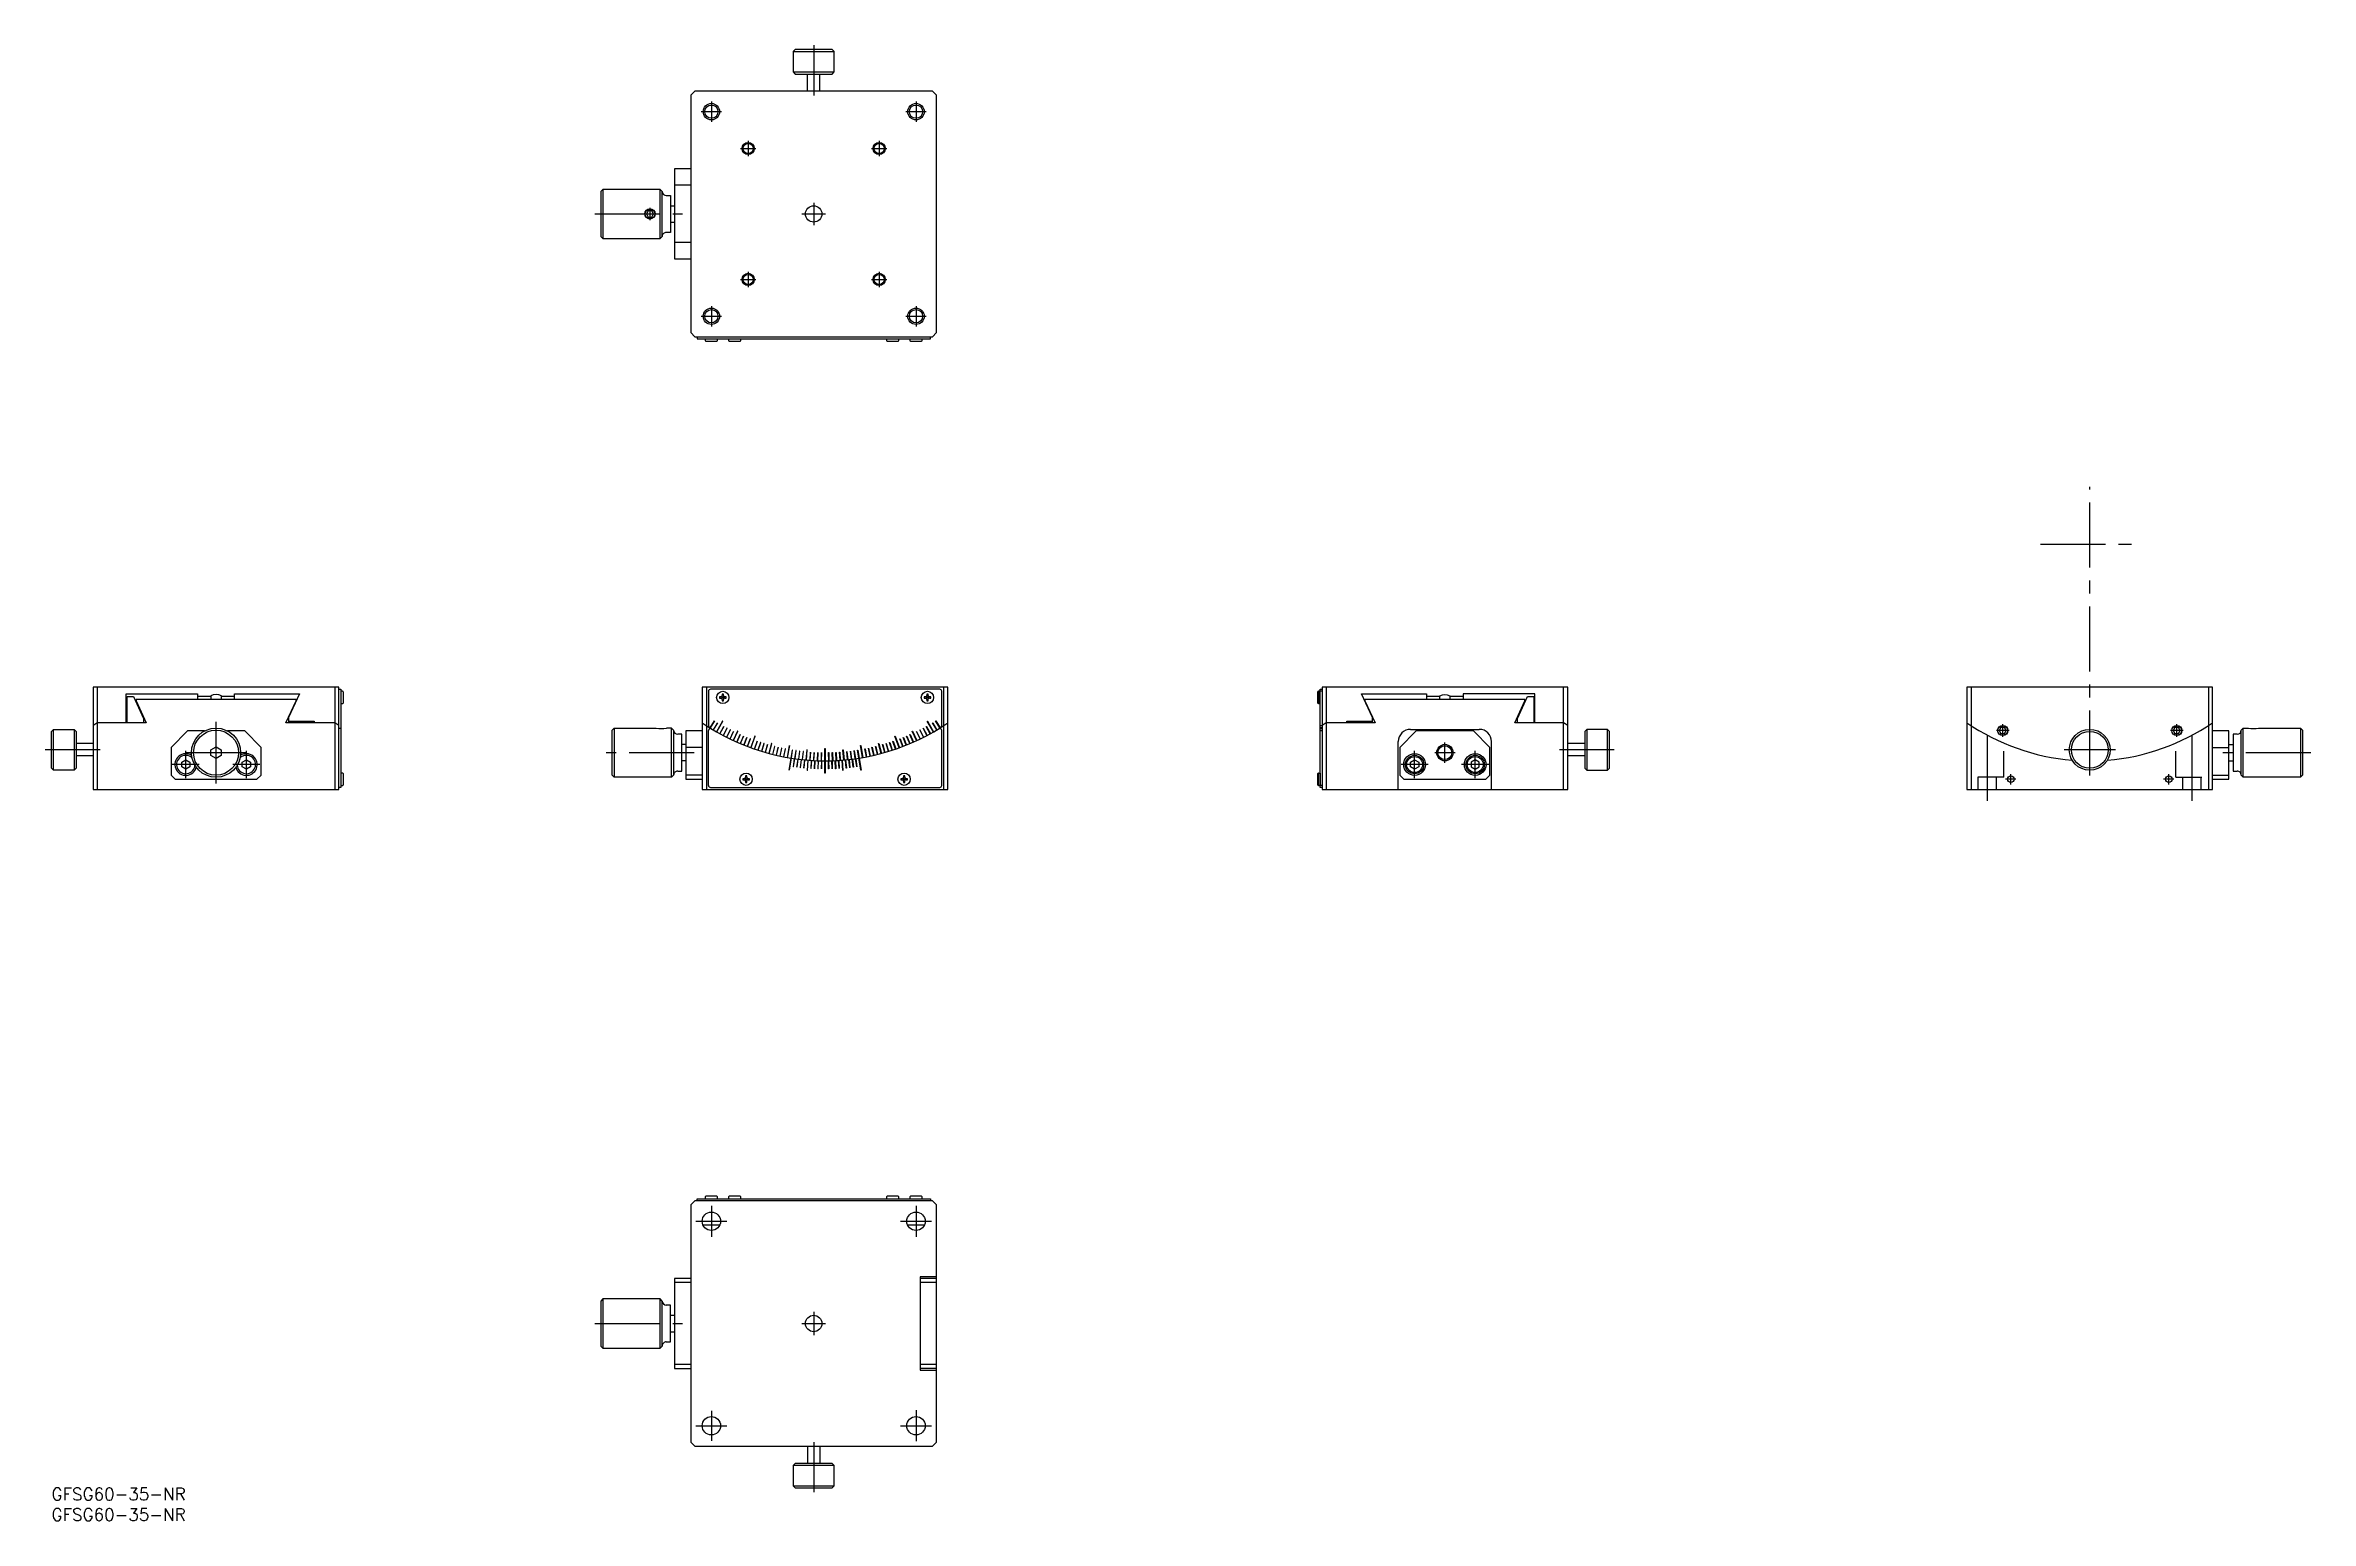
# Model space of a CAD drawing. Extents: x -2 to 552, y -8 to 353.
import ezdxf

# ---------------------------------------------------------------- set-up
doc = ezdxf.new("R2010")
doc.units = 0
doc.header["$LTSCALE"] = 0.5
doc.linetypes.add('CENTER', pattern=[50.8, 31.75, -6.35, 6.35, -6.35])
doc.linetypes.add('DASHED', pattern=[19.05, 12.7, -6.35])
for name, color, linetype in [('MSM_CENTER', 1, 'CENTER'), ('MSM_CONTINUOUS', 7, 'CONTINUOUS'), ('MSM_DASHED', 4, 'DASHED'), ('MSM_NARROW', 5, 'CONTINUOUS'), ('MSM_PART_NUMBER', 7, 'CONTINUOUS')]:
    doc.layers.add(name, color=color, linetype=linetype)
doc.styles.get("Standard").update_dxf_attribs({"font": 'txt.shx', "height": 3, "bigfont": 'bigfont.shx'})

# ---------------------------------------------------------------- blocks, each defined once
blk = doc.blocks.new('*U51')
at = {"layer": 'MSM_PART_NUMBER'}
blk.add_text('GFSG60-35-NR', height=3, dxfattribs=at).set_placement((0, -3))
blk = doc.blocks.new('*U52')
at = {"layer": 'MSM_PART_NUMBER'}
blk.add_text('GFSG60-35-NR', height=3, dxfattribs=at).set_placement((0, -8))

msp = doc.modelspace()

# ---------------------------------------------------------------- linework, layer by layer
at = {"layer": 'MSM_CENTER'}
for p, q in [((186.21, 352.61), (186.21, 340.37)), ((161.21, 338.89), (161.21, 333.89)), ((211.21, 338.89), (211.21, 333.89)), ((158.71, 336.39), (163.71, 336.39)), ((208.71, 336.39), (213.71, 336.39)), ((168.34, 327.39), (172.09, 327.39)), ((170.21, 329.27), (170.21, 325.52)), ((200.34, 327.39), (204.09, 327.39)), ((202.21, 329.27), (202.21, 325.52)), ((132.74, 311.39), (154.19, 311.39)), ((146.21, 312.89), (146.21, 309.89)), ((183.35, 311.39), (189.07, 311.39)), ((186.21, 314.12), (186.21, 308.67)), ((168.34, 295.39), (172.09, 295.39)), ((170.21, 297.27), (170.21, 293.52)), ((200.34, 295.39), (204.09, 295.39)), ((202.21, 297.27), (202.21, 293.52)), ((161.21, 288.89), (161.21, 283.89)), ((211.21, 288.89), (211.21, 283.89)), ((158.71, 286.39), (163.71, 286.39)), ((208.71, 286.39), (213.71, 286.39)), ((497.98, 174.17), (497.98, 244.68)), ((485.98, 230.72), (509.98, 230.72)), ((40.2, 172.22), (40.2, 187.22)), ((472.98, 167.93), (472.98, 186.52)), ((478.28, 185.13), (475.16, 185.13)), ((476.72, 183.57), (476.72, 186.7)), ((520.8, 185.13), (517.67, 185.13)), ((519.24, 183.57), (519.24, 186.7)), ((522.98, 167.93), (522.98, 186.52)), ((11.86, 180.42), (-1.52, 180.42)), ((47.7, 179.72), (32.7, 179.72)), ((32.8, 173.51), (32.8, 180.13)), ((47.6, 173.51), (47.6, 180.13)), ((156.97, 179.72), (135.52, 179.72)), ((333.03, 173.51), (333.03, 180.13)), ((342.93, 179.72), (337.93, 179.72)), ((340.43, 177.22), (340.43, 182.22)), ((347.83, 173.51), (347.83, 180.13)), ((381.82, 180.42), (368.44, 180.42)), ((504.23, 180.42), (491.73, 180.42)), ((551.95, 179.72), (530.5, 179.72)), ((36.11, 176.82), (29.49, 176.82)), ((50.91, 176.82), (44.29, 176.82)), ((336.34, 176.82), (329.72, 176.82)), ((351.14, 176.82), (344.52, 176.82)), ((479.93, 173.22), (477.43, 173.22)), ((478.68, 171.97), (478.68, 174.47)), ((518.53, 173.22), (516.03, 173.22)), ((517.28, 171.97), (517.28, 174.47)), ((161.21, 68.99), (161.21, 61.41)), ((211.21, 68.99), (211.21, 61.41)), ((157.42, 65.2), (165, 65.2)), ((207.42, 65.2), (215, 65.2)), ((132.74, 40.2), (154.19, 40.2)), ((183.35, 40.2), (189.07, 40.2)), ((186.21, 43.06), (186.21, 37.34)), ((161.21, 18.85), (161.21, 11.55)), ((211.21, 18.99), (211.21, 11.41)), ((157.42, 15.2), (165, 15.2)), ((186.21, 11.22), (186.21, -1.02)), ((207.42, 15.2), (215, 15.2))]:
    msp.add_line(p, q, dxfattribs=at)
at = {"layer": 'MSM_CONTINUOUS'}
for p, q in [((181.71, 351.59), (181.21, 351.09)), ((181.21, 351.09), (181.21, 346.09)), ((181.21, 351.09), (191.21, 351.09)), ((190.71, 351.59), (181.71, 351.59)), ((191.21, 351.09), (190.71, 351.59)), ((191.21, 346.09), (191.21, 351.09)), ((181.21, 346.09), (181.71, 345.59)), ((181.21, 346.09), (191.21, 346.09)), ((181.71, 345.59), (190.71, 345.59)), ((184.71, 341.39), (184.71, 345.59)), ((187.71, 341.39), (187.71, 345.59)), ((190.71, 345.59), (191.21, 346.09)), ((157.21, 341.39), (156.21, 340.39)), ((156.21, 340.39), (156.21, 282.39)), ((215.21, 341.39), (157.21, 341.39)), ((216.21, 340.39), (215.21, 341.39)), ((216.21, 282.39), (216.21, 340.39)), ((156.21, 322.39), (152.21, 322.39)), ((152.21, 322.39), (152.21, 300.39)), ((134.71, 317.39), (134.21, 316.89)), ((134.21, 316.89), (134.21, 305.89)), ((148.71, 317.39), (134.71, 317.39)), ((134.71, 317.39), (134.71, 305.39)), ((149.21, 316.89), (148.71, 317.39)), ((148.71, 305.39), (148.71, 317.39)), ((149.21, 305.89), (149.21, 316.89)), ((150.21, 315.89), (151.21, 315.89)), ((151.21, 315.89), (151.21, 306.89)), ((156.21, 318.39), (152.21, 318.39)), ((145.78, 312.14), (145.35, 311.39)), ((145.35, 311.39), (145.78, 310.64)), ((146.64, 312.14), (145.78, 312.14)), ((145.78, 310.64), (146.64, 310.64)), ((147.08, 311.39), (146.64, 312.14)), ((146.64, 310.64), (147.08, 311.39)), ((151.21, 313.39), (152.21, 313.39)), ((134.21, 305.89), (134.71, 305.39)), ((134.71, 305.39), (148.71, 305.39)), ((148.71, 305.39), (149.21, 305.89)), ((151.21, 306.89), (150.21, 306.89)), ((151.21, 309.39), (152.21, 309.39)), ((156.21, 304.39), (152.21, 304.39)), ((152.21, 300.39), (156.21, 300.39)), ((156.21, 282.39), (157.21, 281.39)), ((215.21, 281.39), (216.21, 282.39)), ((157.21, 281.39), (215.21, 281.39)), ((157.71, 281.39), (157.71, 280.89)), ((157.71, 280.89), (214.71, 280.89)), ((159.71, 280.88), (159.71, 280.49)), ((159.91, 280.29), (162.51, 280.29)), ((162.71, 280.49), (162.71, 280.88)), ((165.41, 280.88), (165.41, 280.49)), ((165.61, 280.29), (168.21, 280.29)), ((168.41, 280.49), (168.41, 280.88)), ((204.01, 280.88), (204.01, 280.49)), ((204.21, 280.29), (206.81, 280.29)), ((207.01, 280.49), (207.01, 280.88)), ((209.71, 280.88), (209.71, 280.49)), ((209.91, 280.29), (212.51, 280.29)), ((212.71, 280.49), (212.71, 280.88)), ((214.71, 280.89), (214.71, 281.39)), ((70.2, 195.72), (10.2, 195.72)), ((10.2, 195.72), (10.2, 170.72)), ((11.2, 170.72), (11.2, 195.72)), ((18.2, 187.03), (18.2, 194.09)), ((18.2, 194.09), (35.7, 194.09)), ((35.7, 194.09), (35.7, 192.72)), ((44.7, 192.72), (44.7, 194.09)), ((44.7, 194.09), (60.55, 194.09)), ((60.55, 194.09), (57.9, 188.32)), ((69.2, 195.72), (69.2, 170.72)), ((70.2, 170.72), (70.2, 195.72)), ((70.2, 195.22), (70.7, 195.22)), ((70.7, 195.22), (70.7, 171.22)), ((71.1, 194.72), (70.71, 194.72)), ((71.3, 191.92), (71.3, 194.52)), ((219, 195.72), (159, 195.72)), ((159, 195.72), (159, 170.72)), ((160, 195.72), (160, 170.72)), ((160.5, 194.72), (160.5, 186.31)), ((217, 195.22), (161, 195.22)), ((164.14, 194.02), (163.85, 194.02)), ((163.85, 194.02), (163.85, 193.7)), ((164.14, 193.7), (164.14, 194.02)), ((214.14, 194.02), (213.85, 194.02)), ((213.85, 194.02), (213.85, 193.7)), ((214.14, 193.7), (214.14, 194.02)), ((217.5, 186.31), (217.5, 194.72)), ((218, 170.72), (218, 195.72)), ((219, 170.72), (219, 195.72)), ((309.33, 194.52), (309.33, 191.92)), ((309.92, 194.72), (309.53, 194.72)), ((309.53, 194.72), (309.53, 191.72)), ((309.92, 191.72), (309.92, 194.72)), ((309.93, 171.22), (309.93, 195.22)), ((309.93, 195.22), (310.43, 195.22)), ((310.43, 194.72), (309.93, 194.72)), ((370.43, 195.72), (310.43, 195.72)), ((310.43, 195.72), (310.43, 170.72)), ((311.43, 195.72), (311.43, 170.72)), ((322.73, 188.32), (320.08, 194.09)), ((320.08, 194.09), (335.93, 194.09)), ((335.93, 194.09), (335.93, 192.72)), ((362.43, 194.09), (344.93, 194.09)), ((344.93, 194.09), (344.93, 192.72)), ((362.43, 187.03), (362.43, 194.09)), ((369.43, 170.72), (369.43, 195.72)), ((370.43, 170.72), (370.43, 195.72)), ((527.98, 195.72), (467.98, 195.72)), ((467.98, 195.72), (467.98, 170.72)), ((468.98, 195.72), (468.98, 170.72)), ((526.98, 195.72), (526.98, 170.72)), ((527.98, 170.72), (527.98, 195.72)), ((18.5, 187.03), (18.5, 193.43)), ((18.5, 193.43), (20, 193.43)), ((20, 193.43), (22.5, 188.04)), ((59.75, 192.72), (20.65, 192.72)), ((20.65, 192.72), (20.65, 192.03)), ((20.65, 192.4), (23.15, 187.03)), ((35.7, 193.57), (38.9, 193.57)), ((38.9, 193.57), (38.9, 192.72)), ((41.5, 192.72), (41.5, 193.57)), ((41.5, 193.57), (44.7, 193.57)), ((57.25, 187.03), (59.75, 192.4)), ((57.9, 188.32), (57.9, 187.03)), ((59.75, 192.4), (59.75, 192.72)), ((70.71, 191.72), (71.1, 191.72)), ((163.52, 193.36), (163.19, 193.36)), ((163.19, 193.36), (163.19, 193.08)), ((163.19, 193.08), (163.52, 193.08)), ((163.85, 192.74), (163.85, 192.42)), ((163.85, 192.42), (164.14, 192.42)), ((164.14, 192.42), (164.14, 192.74)), ((164.8, 193.36), (164.47, 193.36)), ((164.47, 193.08), (164.8, 193.08)), ((164.8, 193.08), (164.8, 193.36)), ((213.52, 193.36), (213.19, 193.36)), ((213.19, 193.36), (213.19, 193.08)), ((213.19, 193.08), (213.52, 193.08)), ((213.85, 192.74), (213.85, 192.42)), ((213.85, 192.42), (214.14, 192.42)), ((214.14, 192.42), (214.14, 192.74)), ((214.8, 193.36), (214.47, 193.36)), ((214.47, 193.08), (214.8, 193.08)), ((214.8, 193.08), (214.8, 193.36)), ((309.53, 191.72), (309.92, 191.72)), ((359.98, 192.72), (320.88, 192.72)), ((320.88, 192.72), (320.88, 192.4)), ((320.88, 192.4), (323.38, 187.03)), ((322.73, 187.03), (322.73, 188.32)), ((335.93, 193.57), (339.13, 193.57)), ((339.13, 193.57), (339.13, 192.72)), ((341.73, 192.72), (341.73, 193.57)), ((341.73, 193.57), (344.93, 193.57)), ((357.48, 187.03), (359.98, 192.4)), ((358.13, 188.04), (360.63, 193.43)), ((359.98, 192.03), (359.98, 192.72)), ((360.63, 193.43), (362.13, 193.43)), ((362.13, 193.43), (362.13, 187.03)), ((0, 184.92), (0.5, 185.42)), ((0, 175.92), (0, 184.92)), ((0.5, 185.42), (5.5, 185.42)), ((0.5, 175.42), (0.5, 185.42)), ((5.5, 185.42), (6, 184.92)), ((5.5, 185.42), (5.5, 175.42)), ((6, 184.92), (6, 175.92)), ((11.2, 187.03), (10.2, 186.36)), ((23.15, 187.03), (11.2, 187.03)), ((22.5, 188.04), (22.5, 187.03)), ((33.2, 185.02), (29.2, 181.02)), ((37.39, 185.02), (33.2, 185.02)), ((47.2, 185.02), (43.01, 185.02)), ((51.2, 181.02), (47.2, 185.02)), ((69.2, 187.03), (57.25, 187.03)), ((57.9, 187.39), (64.2, 187.39)), ((64.2, 187.39), (64.2, 187.03)), ((70.2, 186.36), (69.2, 187.03)), ((70.7, 185.63), (70.2, 185.63)), ((70.6, 185.76), (70.6, 185.79)), ((70.6, 185.79), (70.7, 185.79)), ((70.7, 185.76), (70.6, 185.76)), ((137, 185.22), (137.5, 185.72)), ((137, 174.22), (137, 185.22)), ((137.5, 185.72), (147.76, 185.72)), ((137.5, 185.72), (137.5, 173.72)), ((151.5, 185.72), (150.25, 185.72)), ((151.5, 173.72), (151.5, 185.72)), ((151.5, 185.72), (152, 185.22)), ((152, 185.22), (152, 174.22)), ((154, 184.22), (153, 184.22)), ((154, 175.22), (154, 184.22)), ((159, 185.02), (155, 185.02)), ((155, 185.02), (155, 173.22)), ((160.5, 171.72), (160.5, 185.13)), ((217.5, 171.72), (217.5, 185.13)), ((310.43, 186.31), (309.93, 186.31)), ((309.93, 185.89), (310.43, 185.89)), ((310.03, 185.79), (309.93, 185.79)), ((309.93, 185.76), (310.03, 185.76)), ((309.93, 185.63), (310.43, 185.63)), ((309.93, 185.13), (310.43, 185.13)), ((310.03, 185.79), (310.03, 185.76)), ((311.43, 187.03), (310.43, 186.36)), ((323.38, 187.03), (311.43, 187.03)), ((316.43, 187.03), (316.43, 187.39)), ((316.43, 187.39), (322.73, 187.39)), ((333.43, 185.02), (329.43, 181.02)), ((332.03, 185.42), (348.83, 185.42)), ((347.43, 185.02), (333.43, 185.02)), ((351.43, 181.02), (347.43, 185.02)), ((369.43, 187.03), (357.48, 187.03)), ((358.13, 187.03), (358.13, 188.04)), ((370.43, 186.36), (369.43, 187.03)), ((375.13, 185.42), (374.63, 184.92)), ((374.63, 184.92), (374.63, 175.92)), ((380.13, 185.42), (375.13, 185.42)), ((375.13, 185.42), (375.13, 175.42)), ((380.63, 184.92), (380.13, 185.42)), ((380.13, 175.42), (380.13, 185.42)), ((380.63, 175.92), (380.63, 184.92)), ((476.29, 185.88), (475.86, 185.13)), ((475.86, 185.13), (476.29, 184.38)), ((477.15, 185.88), (476.29, 185.88)), ((476.29, 184.38), (477.15, 184.38)), ((477.59, 185.13), (477.15, 185.88)), ((477.15, 184.38), (477.59, 185.13)), ((518.8, 185.88), (518.37, 185.13)), ((518.37, 185.13), (518.8, 184.38)), ((519.67, 185.88), (518.8, 185.88)), ((518.8, 184.38), (519.67, 184.38)), ((520.1, 185.13), (519.67, 185.88)), ((519.67, 184.38), (520.1, 185.13)), ((531.98, 185.02), (527.98, 185.02)), ((531.98, 173.22), (531.98, 185.02)), ((533.98, 184.22), (532.98, 184.22)), ((532.98, 184.22), (532.98, 175.22)), ((534.98, 185.22), (535.48, 185.72)), ((534.98, 174.22), (534.98, 185.22)), ((535.48, 185.72), (536.73, 185.72)), ((535.48, 173.72), (535.48, 185.72)), ((539.21, 185.72), (549.48, 185.72)), ((549.48, 185.72), (549.98, 185.22)), ((549.48, 185.72), (549.48, 173.72)), ((549.98, 185.22), (549.98, 174.22)), ((10.2, 181.92), (6, 181.92)), ((10.2, 178.92), (6, 178.92)), ((29.2, 181.02), (29.2, 174.22)), ((31.8, 177.4), (32.8, 177.97)), ((31.8, 176.24), (31.8, 177.4)), ((32.8, 177.97), (33.8, 177.4)), ((33.8, 177.4), (33.8, 176.24)), ((38.95, 180.44), (40.2, 181.16)), ((38.95, 179), (38.95, 180.44)), ((40.2, 178.28), (38.95, 179)), ((40.2, 181.16), (41.45, 180.44)), ((41.45, 179), (40.2, 178.28)), ((41.45, 180.44), (41.45, 179)), ((46.6, 177.4), (47.6, 177.97)), ((46.6, 176.24), (46.6, 177.4)), ((47.6, 177.97), (48.6, 177.4)), ((48.6, 177.4), (48.6, 176.24)), ((51.2, 174.22), (51.2, 181.02)), ((155, 181.72), (154, 181.72)), ((155, 177.72), (154, 177.72)), ((159, 181.02), (155, 181.02)), ((329.03, 170.72), (329.03, 182.42)), ((329.43, 181.02), (329.43, 174.22)), ((332.03, 177.4), (333.03, 177.97)), ((332.03, 176.24), (332.03, 177.4)), ((333.03, 177.97), (334.03, 177.4)), ((334.03, 177.4), (334.03, 176.24)), ((347.83, 177.97), (346.83, 177.4)), ((346.83, 177.4), (346.83, 176.24)), ((348.83, 177.4), (347.83, 177.97)), ((348.83, 176.24), (348.83, 177.4)), ((351.43, 174.22), (351.43, 181.02)), ((351.83, 170.72), (351.83, 182.42)), ((374.63, 181.92), (370.43, 181.92)), ((374.63, 178.92), (370.43, 178.92)), ((527.98, 181.02), (531.98, 181.02)), ((531.98, 181.72), (532.98, 181.72)), ((531.98, 177.72), (532.98, 177.72)), ((0.5, 175.42), (0, 175.92)), ((5.5, 175.42), (0.5, 175.42)), ((6, 175.92), (5.5, 175.42)), ((29.2, 174.22), (30.2, 173.22)), ((30.2, 173.22), (50.2, 173.22)), ((32.8, 175.67), (31.8, 176.24)), ((33.8, 176.24), (32.8, 175.67)), ((47.6, 175.67), (46.6, 176.24)), ((48.6, 176.24), (47.6, 175.67)), ((50.2, 173.22), (51.2, 174.22)), ((71.1, 174.72), (70.71, 174.72)), ((70.71, 171.72), (71.1, 171.72)), ((71.3, 171.92), (71.3, 174.52)), ((137.5, 173.72), (137, 174.22)), ((151.5, 173.72), (137.5, 173.72)), ((152, 174.22), (151.5, 173.72)), ((153, 175.22), (154, 175.22)), ((159, 174.22), (155, 174.22)), ((155, 173.22), (159, 173.22)), ((169.22, 173.36), (168.89, 173.36)), ((168.89, 173.36), (168.89, 173.08)), ((168.89, 173.08), (169.22, 173.08)), ((169.84, 174.02), (169.55, 174.02)), ((169.55, 174.02), (169.55, 173.7)), ((169.55, 172.74), (169.55, 172.42)), ((169.55, 172.42), (169.84, 172.42)), ((169.84, 173.7), (169.84, 174.02)), ((169.84, 172.42), (169.84, 172.74)), ((170.5, 173.36), (170.17, 173.36)), ((170.17, 173.08), (170.5, 173.08)), ((170.5, 173.08), (170.5, 173.36)), ((207.82, 173.36), (207.49, 173.36)), ((207.49, 173.36), (207.49, 173.08)), ((207.49, 173.08), (207.82, 173.08)), ((208.44, 174.02), (208.15, 174.02)), ((208.15, 174.02), (208.15, 173.7)), ((208.15, 172.74), (208.15, 172.42)), ((208.15, 172.42), (208.44, 172.42)), ((208.44, 173.7), (208.44, 174.02)), ((208.44, 172.42), (208.44, 172.74)), ((209.1, 173.36), (208.77, 173.36)), ((208.77, 173.08), (209.1, 173.08)), ((209.1, 173.08), (209.1, 173.36)), ((309.33, 174.52), (309.33, 171.92)), ((309.53, 171.72), (309.53, 174.72)), ((309.53, 174.72), (309.92, 174.72)), ((309.92, 171.72), (309.53, 171.72)), ((309.92, 174.72), (309.92, 171.72)), ((310.43, 171.72), (309.93, 171.72)), ((329.43, 174.22), (330.43, 173.22)), ((330.43, 173.22), (350.43, 173.22)), ((333.03, 175.67), (332.03, 176.24)), ((334.03, 176.24), (333.03, 175.67)), ((346.83, 176.24), (347.83, 175.67)), ((347.83, 175.67), (348.83, 176.24)), ((350.43, 173.22), (351.43, 174.22)), ((374.63, 175.92), (375.13, 175.42)), ((375.13, 175.42), (380.13, 175.42)), ((380.13, 175.42), (380.63, 175.92)), ((527.98, 174.22), (531.98, 174.22)), ((527.98, 173.22), (531.98, 173.22)), ((532.98, 175.22), (533.98, 175.22)), ((535.48, 173.72), (534.98, 174.22)), ((549.48, 173.72), (535.48, 173.72)), ((549.98, 174.22), (549.48, 173.72)), ((10.2, 170.72), (70.2, 170.72)), ((70.7, 171.22), (70.2, 171.22)), ((159, 170.72), (219, 170.72)), ((161, 171.22), (217, 171.22)), ((310.43, 171.22), (309.93, 171.22)), ((310.43, 170.72), (370.43, 170.72)), ((467.98, 170.72), (527.98, 170.72)), ((157.21, 70.2), (156.21, 69.2)), ((156.21, 69.2), (156.21, 11.2)), ((215.21, 70.2), (157.21, 70.2)), ((157.71, 70.2), (157.71, 70.7)), ((157.71, 70.7), (214.71, 70.7)), ((159.71, 71.1), (159.71, 70.71)), ((162.51, 71.3), (159.91, 71.3)), ((162.71, 70.71), (162.71, 71.1)), ((165.41, 71.1), (165.41, 70.71)), ((168.21, 71.3), (165.61, 71.3)), ((168.41, 70.71), (168.41, 71.1)), ((204.01, 71.1), (204.01, 70.71)), ((206.81, 71.3), (204.21, 71.3)), ((207.01, 70.71), (207.01, 71.1)), ((209.71, 71.1), (209.71, 70.71)), ((212.51, 71.3), (209.91, 71.3)), ((212.71, 70.71), (212.71, 71.1)), ((214.71, 70.7), (214.71, 70.2)), ((216.21, 69.2), (215.21, 70.2)), ((216.21, 11.2), (216.21, 69.2)), ((163.23, 64.2), (159.2, 64.2)), ((213.23, 64.2), (209.2, 64.2)), ((156.21, 51.2), (152.21, 51.2)), ((152.21, 51.2), (152.21, 29.2)), ((156.21, 50.2), (152.21, 50.2)), ((216.21, 51.6), (212.21, 51.6)), ((212.21, 51.6), (212.21, 28.8)), ((216.21, 51.2), (212.21, 51.2)), ((216.21, 50.2), (212.21, 50.2)), ((134.71, 46.2), (134.21, 45.7)), ((134.21, 45.7), (134.21, 34.7)), ((148.71, 46.2), (134.71, 46.2)), ((134.71, 46.2), (134.71, 34.2)), ((149.21, 45.7), (148.71, 46.2)), ((148.71, 34.2), (148.71, 46.2)), ((149.21, 34.7), (149.21, 45.7)), ((151.21, 44.7), (150.21, 44.7)), ((151.21, 35.7), (151.21, 44.7)), ((151.21, 42.2), (152.21, 42.2)), ((134.21, 34.7), (134.71, 34.2)), ((134.71, 34.2), (148.71, 34.2)), ((148.71, 34.2), (149.21, 34.7)), ((150.21, 35.7), (151.21, 35.7)), ((151.21, 38.2), (152.21, 38.2)), ((156.21, 30.2), (152.21, 30.2)), ((152.21, 29.2), (156.21, 29.2)), ((216.21, 30.2), (212.21, 30.2)), ((216.21, 29.2), (212.21, 29.2)), ((212.21, 28.8), (216.21, 28.8)), ((156.21, 11.2), (157.21, 10.2)), ((215.21, 10.2), (216.21, 11.2)), ((157.21, 10.2), (215.21, 10.2)), ((181.71, 6), (181.21, 5.5)), ((190.71, 6), (181.71, 6)), ((184.71, 10.2), (184.71, 6)), ((187.71, 10.2), (187.71, 6)), ((191.21, 5.5), (190.71, 6)), ((181.21, 5.5), (181.21, 0.5)), ((191.21, 5.5), (181.21, 5.5)), ((181.21, 0.5), (181.71, 0)), ((181.21, 0.5), (191.21, 0.5)), ((181.71, 0), (190.71, 0)), ((190.71, 0), (191.21, 0.5)), ((191.21, 0.5), (191.21, 5.5))]:
    msp.add_line(p, q, dxfattribs=at)
for centre, radius in [((161.21, 336.39), 1.62), ((211.21, 336.39), 1.62), ((170.21, 327.39), 1.23), ((202.21, 327.39), 1.23), ((146.21, 311.39), 1.25), ((146.21, 311.39), 1.2), ((186.21, 311.39), 2), ((170.21, 295.39), 1.23), ((202.21, 295.39), 1.23), ((161.21, 286.39), 1.62), ((211.21, 286.39), 1.62), ((164, 193.22), 1.5), ((214, 193.22), 1.5), ((164, 193.22), 0.162), ((214, 193.22), 0.162), ((40.2, 179.72), 6), ((40.2, 179.72), 5.5), ((476.72, 185.13), 1.25), ((476.72, 185.13), 1.2), ((497.98, 180.42), 5), ((497.98, 180.42), 4.5), ((519.24, 185.13), 1.25), ((519.24, 185.13), 1.2), ((333.03, 176.82), 2.65), ((333.03, 176.82), 2.25), ((333.03, 176.82), 1.95), ((340.43, 179.72), 2), ((340.43, 179.72), 1.7), ((347.83, 176.82), 2.65), ((347.83, 176.82), 2.25), ((347.83, 176.82), 1.95), ((169.7, 173.22), 1.5), ((169.7, 173.22), 0.162), ((208.3, 173.22), 1.5), ((208.3, 173.22), 0.162), ((478.68, 173.22), 0.8), ((517.28, 173.22), 0.8), ((161.21, 65.2), 2.25), ((211.21, 65.2), 2.25), ((186.21, 40.2), 2), ((161.21, 15.2), 2.25), ((211.21, 15.2), 2.25)]:
    msp.add_circle(centre, radius, dxfattribs=at)
for centre, radius, start, end in [((150.21, 316.89), 1, 180.0001, 270.0001), ((150.21, 305.89), 1, 89.9999, 180), ((159.72, 280.88), 0.01, 90.4742, 180.0055), ((159.91, 280.49), 0.2, 179.9997, 270.0004), ((162.51, 280.49), 0.2, 269.9997, 0.0001), ((162.7, 280.88), 0.01, 359.9968, 89.5249), ((165.42, 280.88), 0.01, 90.4742, 180.0055), ((165.61, 280.49), 0.2, 179.9997, 270.0004), ((168.21, 280.49), 0.2, 269.9997, 0.0001), ((168.4, 280.88), 0.01, 359.9968, 89.5249), ((204.02, 280.88), 0.01, 90.4742, 180.0055), ((204.21, 280.49), 0.2, 179.9997, 270.0004), ((206.81, 280.49), 0.2, 269.9997, 0.0001), ((207, 280.88), 0.01, 359.9968, 89.5249), ((209.72, 280.88), 0.01, 90.4742, 180.0055), ((209.91, 280.49), 0.2, 179.9997, 270.0004), ((212.51, 280.49), 0.2, 269.9997, 0.0001), ((212.7, 280.88), 0.01, 359.9968, 89.5249), ((40.2, 191.11), 2.79, 62.2064, 117.7936), ((70.71, 194.71), 0.01, 89.9968, 179.5249), ((71.1, 194.52), 0.2, 359.9997, 90.0001), ((161, 194.72), 0.5, 90, 180), ((217, 194.72), 0.5, 360, 90), ((309.53, 194.52), 0.2, 90, 180), ((340.43, 191.11), 2.78, 62.1656, 117.8344), ((70.71, 191.73), 0.01, 180.4742, 270.0055), ((71.1, 191.92), 0.2, 269.9997, 0.0004), ((163.52, 193.7), 0.333, 270.0003, 359.9997), ((163.52, 192.74), 0.333, 0, 89.9998), ((164.47, 193.7), 0.333, 180, 270), ((164.47, 192.74), 0.333, 89.9999, 180.0001), ((213.52, 193.7), 0.333, 270.0003, 359.9997), ((213.52, 192.74), 0.333, 0, 89.9998), ((214.47, 193.7), 0.333, 180, 270), ((214.47, 192.74), 0.333, 89.9999, 180.0001), ((309.53, 191.92), 0.2, 180.0001, 270), ((149, 191.57), 5.98, 258.0212, 281.9788), ((153, 185.22), 1, 180.0001, 270.0001), ((189, 230.72), 53, 235.5256, 304.4744), ((161, 186.31), 0.5, 180, 236.8273), ((161, 185.13), 0.5, 58.7187, 180), ((217, 185.13), 0.5, 0, 121.2813), ((217, 186.31), 0.5, 303.1727, 360), ((332.03, 182.42), 3, 90, 180), ((348.83, 182.42), 3, 0, 90), ((497.98, 230.72), 53, 235.5256, 265.3288), ((497.98, 230.72), 53, 274.6712, 304.4744), ((533.98, 185.22), 1, 269.9999, 359.9999), ((537.97, 191.51), 5.92, 257.8995, 282.1005), ((32.8, 176.82), 2.65, 57.1367, 345.6629), ((32.8, 176.82), 2.25, 47.0822, 355.7174), ((47.6, 176.82), 2.65, 194.3371, 122.8633), ((47.6, 176.82), 2.25, 184.2826, 132.9178), ((70.71, 174.71), 0.01, 89.9968, 179.5249), ((70.71, 171.73), 0.01, 180.4742, 270.0055), ((71.1, 174.52), 0.2, 359.9997, 90.0001), ((71.1, 171.92), 0.2, 269.9997, 0.0004), ((153, 174.22), 1, 89.9999, 180), ((161, 171.72), 0.5, 180, 270), ((169.22, 173.7), 0.333, 270.0003, 359.9997), ((169.22, 172.74), 0.333, 0, 89.9998), ((170.17, 173.7), 0.333, 180, 270), ((170.17, 172.74), 0.333, 89.9999, 180.0001), ((207.82, 173.7), 0.333, 270.0003, 359.9997), ((207.82, 172.74), 0.333, 0, 89.9998), ((208.77, 173.7), 0.333, 180, 270), ((208.77, 172.74), 0.333, 89.9999, 180.0001), ((217, 171.72), 0.5, 270.0001, 0), ((309.53, 174.52), 0.2, 89.9999, 180.0003), ((309.53, 171.92), 0.2, 179.9996, 270.0003), ((533.98, 174.22), 1, 0, 90.0001), ((159.91, 71.1), 0.2, 89.9997, 180.0001), ((159.72, 70.71), 0.01, 179.9968, 269.5249), ((162.51, 71.1), 0.2, 359.9997, 90.0004), ((162.7, 70.71), 0.01, 270.4742, 0.0055), ((165.61, 71.1), 0.2, 89.9997, 180.0001), ((165.42, 70.71), 0.01, 179.9968, 269.5249), ((168.21, 71.1), 0.2, 359.9997, 90.0004), ((168.4, 70.71), 0.01, 270.4742, 0.0055), ((204.21, 71.1), 0.2, 89.9997, 180.0001), ((204.02, 70.71), 0.01, 179.9968, 269.5249), ((206.81, 71.1), 0.2, 359.9997, 90.0004), ((207, 70.71), 0.01, 270.4742, 0.0055), ((209.91, 71.1), 0.2, 89.9997, 180.0001), ((209.72, 70.71), 0.01, 179.9968, 269.5249), ((212.51, 71.1), 0.2, 359.9997, 90.0004), ((212.7, 70.71), 0.01, 270.4742, 0.0055), ((150.21, 45.7), 1, 180.0001, 270.0001), ((150.21, 34.7), 1, 89.9999, 180)]:
    msp.add_arc(centre, radius, start, end, dxfattribs=at)
at = {"layer": 'MSM_DASHED'}
for p, q in [((476.98, 173.72), (476.98, 182.06)), ((518.98, 173.72), (518.98, 182.06)), ((476.98, 173.72), (468.98, 173.72)), ((470.73, 170.72), (470.73, 173.72)), ((475.23, 170.72), (475.23, 173.72)), ((518.98, 173.72), (526.98, 173.72)), ((520.73, 170.72), (520.73, 173.72)), ((525.23, 170.72), (525.23, 173.72))]:
    msp.add_line(p, q, dxfattribs=at)
at = {"layer": 'MSM_NARROW'}
for centre, radius in [((161.21, 336.39), 2), ((211.21, 336.39), 2), ((170.21, 327.39), 1.5), ((202.21, 327.39), 1.5), ((170.21, 295.39), 1.5), ((202.21, 295.39), 1.5), ((161.21, 286.39), 2), ((211.21, 286.39), 2)]:
    msp.add_circle(centre, radius, dxfattribs=at)
at = {"layer": 'MSM_PART_NUMBER'}
for p, q in [((161.95, 187.48), (160.89, 185.79)), ((160.93, 185.76), (161.99, 187.46)), ((162.71, 187.02), (161.68, 185.3)), ((161.72, 185.28), (162.75, 186.99)), ((161.99, 187.46), (161.95, 187.48)), ((163.97, 187.43), (162.47, 184.83)), ((162.52, 184.81), (164.02, 187.41)), ((162.75, 186.99), (162.71, 187.02)), ((164.25, 186.13), (163.28, 184.38)), ((163.32, 184.35), (164.29, 186.1)), ((164.02, 187.41), (163.97, 187.43)), ((165.03, 185.7), (164.09, 183.94)), ((164.14, 183.91), (165.07, 185.68)), ((164.29, 186.1), (164.25, 186.13)), ((165.82, 185.29), (164.91, 183.51)), ((164.96, 183.49), (165.86, 185.27)), ((165.07, 185.68), (165.03, 185.7)), ((166.62, 184.89), (165.74, 183.1)), ((165.78, 183.07), (166.66, 184.87)), ((165.86, 185.27), (165.82, 185.29)), ((167.63, 184.96), (166.57, 182.7)), ((166.62, 182.68), (167.68, 184.94)), ((166.66, 184.87), (166.62, 184.89)), ((168.23, 184.14), (167.42, 182.31)), ((167.46, 182.29), (168.27, 184.12)), ((167.68, 184.94), (167.63, 184.96)), ((168.27, 184.12), (168.23, 184.14)), ((169.05, 183.78), (168.26, 181.94)), ((168.31, 181.92), (169.09, 183.76)), ((169.09, 183.76), (169.05, 183.78)), ((169.87, 183.44), (169.12, 181.59)), ((169.16, 181.57), (169.91, 183.42)), ((169.91, 183.42), (169.87, 183.44)), ((170.7, 183.12), (169.98, 181.25)), ((170.03, 181.23), (170.74, 183.1)), ((170.74, 183.1), (170.7, 183.12)), ((171.87, 183.74), (170.84, 180.93)), ((170.89, 180.91), (171.92, 183.73)), ((171.92, 183.73), (171.87, 183.74)), ((206.07, 183.73), (206.12, 183.74)), ((207.1, 180.91), (206.07, 183.73)), ((206.12, 183.74), (207.15, 180.93)), ((207.25, 183.1), (207.3, 183.12)), ((207.97, 181.23), (207.25, 183.1)), ((207.3, 183.12), (208.01, 181.25)), ((208.08, 183.42), (208.12, 183.44)), ((208.83, 181.57), (208.08, 183.42)), ((208.12, 183.44), (208.87, 181.59)), ((208.9, 183.76), (208.95, 183.78)), ((209.68, 181.92), (208.9, 183.76)), ((208.95, 183.78), (209.73, 181.94)), ((209.72, 184.12), (209.76, 184.14)), ((210.53, 182.29), (209.72, 184.12)), ((209.76, 184.14), (210.58, 182.31)), ((210.31, 184.94), (210.36, 184.96)), ((211.37, 182.68), (210.31, 184.94)), ((210.36, 184.96), (211.42, 182.7)), ((211.33, 184.87), (211.37, 184.89)), ((212.21, 183.07), (211.33, 184.87)), ((211.37, 184.89), (212.25, 183.1)), ((212.13, 185.27), (212.17, 185.29)), ((213.03, 183.49), (212.13, 185.27)), ((212.17, 185.29), (213.08, 183.51)), ((212.92, 185.68), (212.96, 185.7)), ((213.86, 183.91), (212.92, 185.68)), ((212.96, 185.7), (213.9, 183.94)), ((213.7, 186.1), (213.74, 186.13)), ((214.67, 184.35), (213.7, 186.1)), ((213.74, 186.13), (214.71, 184.38)), ((213.97, 187.41), (214.02, 187.43)), ((215.47, 184.81), (213.97, 187.41)), ((214.02, 187.43), (215.52, 184.83)), ((215.24, 186.99), (215.28, 187.02)), ((216.27, 185.28), (215.24, 186.99)), ((215.28, 187.02), (216.31, 185.3)), ((216, 187.46), (216.04, 187.48)), ((217.06, 185.76), (216, 187.46)), ((216.04, 187.48), (217.1, 185.79)), ((172.37, 182.51), (171.72, 180.62)), ((171.76, 180.6), (172.42, 182.49)), ((172.42, 182.49), (172.37, 182.51)), ((173.21, 182.22), (172.59, 180.32)), ((172.64, 180.31), (173.26, 182.21)), ((173.26, 182.21), (173.21, 182.22)), ((174.06, 181.96), (173.48, 180.04)), ((173.52, 180.03), (174.11, 181.94)), ((174.11, 181.94), (174.06, 181.96)), ((174.91, 181.7), (174.36, 179.78)), ((174.41, 179.77), (174.96, 181.69)), ((174.96, 181.69), (174.91, 181.7)), ((175.9, 181.95), (175.25, 179.53)), ((175.3, 179.52), (175.95, 181.93)), ((175.95, 181.93), (175.9, 181.95)), ((176.63, 181.24), (176.15, 179.3)), ((176.2, 179.29), (176.68, 181.23)), ((176.68, 181.23), (176.63, 181.24)), ((177.5, 181.03), (177.05, 179.08)), ((177.1, 179.07), (177.55, 181.02)), ((178.37, 180.84), (177.95, 178.88)), ((178, 178.87), (178.42, 180.83)), ((178.42, 180.83), (178.37, 180.84)), ((179.24, 180.66), (178.86, 178.7)), ((178.91, 178.69), (179.29, 180.65)), ((179.29, 180.65), (179.24, 180.66)), ((180.29, 181.48), (179.77, 178.53)), ((179.82, 178.52), (180.34, 181.48)), ((180.68, 178.38), (180.21, 175.41)), ((180.26, 175.41), (180.73, 178.37)), ((180.34, 181.48), (180.29, 181.48)), ((180.99, 180.35), (180.68, 178.38)), ((180.73, 178.37), (181.04, 180.34)), ((181.04, 180.34), (180.99, 180.35)), ((181.5, 178.25), (181.22, 176.27)), ((181.27, 176.27), (181.55, 178.25)), ((181.87, 180.22), (181.59, 178.24)), ((181.64, 178.23), (181.92, 180.21)), ((181.92, 180.21), (181.87, 180.22)), ((182.33, 178.14), (182.08, 176.16)), ((182.13, 176.15), (182.38, 178.13)), ((182.76, 180.1), (182.51, 178.12)), ((182.56, 178.11), (182.8, 180.1)), ((182.8, 180.1), (182.76, 180.1)), ((183.15, 178.04), (182.94, 176.06)), ((182.98, 176.05), (183.2, 178.04)), ((183.64, 180), (183.43, 178.01)), ((183.48, 178.01), (183.69, 180)), ((183.69, 180), (183.64, 180)), ((183.98, 177.96), (183.79, 175.97)), ((183.84, 175.96), (184.03, 177.95)), ((184.57, 180.41), (184.35, 177.92)), ((184.4, 177.92), (184.62, 180.41)), ((184.62, 180.41), (184.57, 180.41)), ((184.81, 177.89), (184.62, 175.39)), ((184.67, 175.39), (184.86, 177.88)), ((185.41, 179.85), (185.27, 177.85)), ((185.32, 177.85), (185.46, 179.84)), ((185.46, 179.84), (185.41, 179.85)), ((185.64, 177.83), (185.52, 175.83)), ((185.57, 175.83), (185.69, 177.82)), ((186.3, 179.79), (186.2, 177.79)), ((186.25, 177.79), (186.35, 179.79)), ((186.35, 179.79), (186.3, 179.79)), ((186.47, 177.78), (186.38, 175.78)), ((186.43, 175.78), (186.52, 177.78)), ((187.19, 179.75), (187.12, 177.75)), ((187.17, 177.75), (187.24, 179.75)), ((187.24, 179.75), (187.19, 179.75)), ((187.31, 177.75), (187.24, 175.75)), ((187.29, 175.75), (187.36, 177.75)), ((188.08, 179.73), (188.05, 177.73)), ((188.13, 179.73), (188.08, 179.73)), ((188.1, 177.73), (188.13, 179.73)), ((188.14, 177.73), (188.11, 175.73)), ((188.16, 175.73), (188.19, 177.73)), ((188.97, 177.72), (188.97, 180.72)), ((188.97, 180.72), (189.02, 180.72)), ((188.97, 174.72), (188.97, 177.72)), ((189.02, 180.72), (189.02, 177.72)), ((189.02, 177.72), (189.02, 174.72)), ((189.83, 175.73), (189.8, 177.73)), ((189.85, 177.73), (189.88, 175.73)), ((189.9, 177.73), (189.86, 179.73)), ((189.86, 179.73), (189.91, 179.73)), ((189.91, 179.73), (189.95, 177.73)), ((190.7, 175.75), (190.64, 177.75)), ((190.69, 177.75), (190.75, 175.75)), ((190.82, 177.75), (190.75, 179.75)), ((190.75, 179.75), (190.8, 179.75)), ((190.8, 179.75), (190.87, 177.75)), ((191.56, 175.78), (191.47, 177.78)), ((191.52, 177.78), (191.61, 175.78)), ((191.74, 177.79), (191.64, 179.79)), ((191.64, 179.79), (191.69, 179.79)), ((191.69, 179.79), (191.79, 177.79)), ((192.42, 175.83), (192.3, 177.82)), ((192.35, 177.83), (192.47, 175.83)), ((192.53, 179.84), (192.58, 179.85)), ((192.67, 177.85), (192.53, 179.84)), ((192.58, 179.85), (192.72, 177.85)), ((193.32, 175.39), (193.13, 177.88)), ((193.18, 177.89), (193.37, 175.39)), ((193.59, 177.92), (193.37, 180.41)), ((193.37, 180.41), (193.42, 180.41)), ((193.42, 180.41), (193.64, 177.92)), ((194.15, 175.96), (193.96, 177.95)), ((194.01, 177.96), (194.2, 175.97)), ((194.51, 178.01), (194.3, 180)), ((194.3, 180), (194.35, 180)), ((194.35, 180), (194.56, 178.01)), ((195.01, 176.05), (194.79, 178.04)), ((194.84, 178.04), (195.06, 176.06)), ((195.43, 178.11), (195.19, 180.1)), ((195.19, 180.1), (195.24, 180.1)), ((195.24, 180.1), (195.48, 178.12)), ((195.86, 176.15), (195.61, 178.13)), ((195.66, 178.14), (195.91, 176.16)), ((196.07, 180.21), (196.12, 180.22)), ((196.35, 178.23), (196.07, 180.21)), ((196.12, 180.22), (196.4, 178.24)), ((196.72, 176.27), (196.44, 178.25)), ((196.49, 178.25), (196.77, 176.27)), ((196.95, 180.34), (197, 180.35)), ((197.26, 178.37), (196.95, 180.34)), ((197, 180.35), (197.31, 178.38)), ((197.73, 175.41), (197.26, 178.37)), ((197.31, 178.38), (197.78, 175.41)), ((198.17, 178.52), (197.65, 181.48)), ((197.65, 181.48), (197.7, 181.48)), ((197.7, 181.48), (198.22, 178.53)), ((198.7, 180.65), (198.75, 180.66)), ((199.08, 178.69), (198.7, 180.65)), ((198.75, 180.66), (199.13, 178.7)), ((199.57, 180.83), (199.62, 180.84)), ((199.99, 178.87), (199.57, 180.83)), ((199.62, 180.84), (200.04, 178.88)), ((200.44, 181.02), (200.49, 181.03)), ((200.89, 179.07), (200.44, 181.02)), ((200.49, 181.03), (200.94, 179.08)), ((201.31, 181.23), (201.36, 181.24)), ((201.79, 179.29), (201.31, 181.23)), ((201.36, 181.24), (201.84, 179.3)), ((202.04, 181.93), (202.09, 181.95)), ((202.69, 179.52), (202.04, 181.93)), ((202.09, 181.95), (202.74, 179.53)), ((203.03, 181.69), (203.08, 181.7)), ((203.58, 179.77), (203.03, 181.69)), ((203.08, 181.7), (203.63, 179.78)), ((203.88, 181.94), (203.93, 181.96)), ((204.47, 180.03), (203.88, 181.94)), ((203.93, 181.96), (204.52, 180.04)), ((204.73, 182.21), (204.78, 182.22)), ((205.35, 180.31), (204.73, 182.21)), ((204.78, 182.22), (205.4, 180.32)), ((205.58, 182.49), (205.62, 182.51)), ((206.23, 180.6), (205.58, 182.49)), ((205.62, 182.51), (206.27, 180.62)), ((180.26, 175.41), (180.21, 175.41)), ((181.27, 176.27), (181.22, 176.27)), ((182.13, 176.15), (182.08, 176.16)), ((182.98, 176.05), (182.94, 176.06)), ((183.84, 175.96), (183.79, 175.97)), ((184.67, 175.39), (184.62, 175.39)), ((185.57, 175.83), (185.52, 175.83)), ((186.43, 175.78), (186.38, 175.78)), ((187.29, 175.75), (187.24, 175.75)), ((188.16, 175.73), (188.11, 175.73)), ((189.02, 174.72), (188.97, 174.72)), ((189.88, 175.73), (189.83, 175.73)), ((190.75, 175.75), (190.7, 175.75)), ((191.61, 175.78), (191.56, 175.78)), ((192.47, 175.83), (192.42, 175.83)), ((193.37, 175.39), (193.32, 175.39)), ((194.2, 175.97), (194.15, 175.96)), ((195.06, 176.06), (195.01, 176.05)), ((195.91, 176.16), (195.86, 176.15)), ((196.77, 176.27), (196.72, 176.27)), ((197.78, 175.41), (197.73, 175.41))]:
    msp.add_line(p, q, dxfattribs=at)

# ---------------------------------------------------------------- block references
at = {"layer": 'MSM_CONTINUOUS'}
for name in ['*U51', '*U52']:
    msp.add_blockref(name, (0, 0), dxfattribs=at)

doc.saveas('drawing.dxf')
